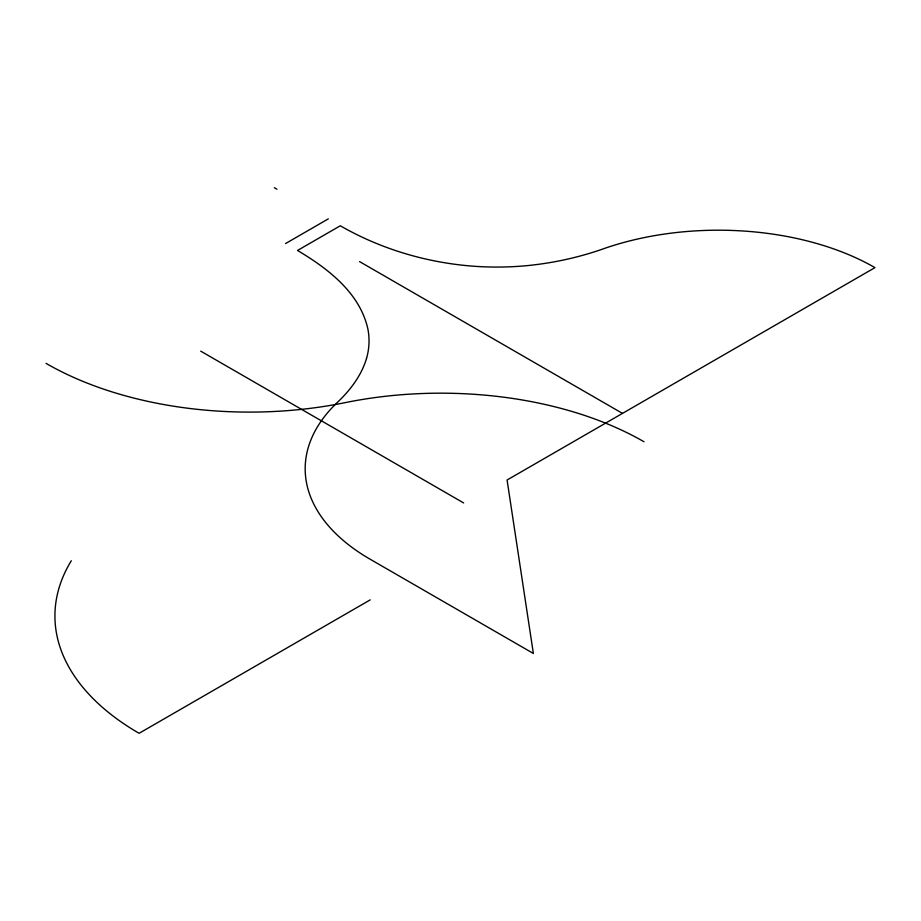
<?xml version="1.0" encoding="UTF-8"?>
<svg xmlns="http://www.w3.org/2000/svg" width="921" height="921" viewBox="0 0 921 921"><rect width="100%" height="100%" fill="white"/><g stroke="black" fill="none" stroke-linecap="round" stroke-linejoin="round"><path stroke-width="1.38" d="M285.556 243.558L328.313 218.876M370.196 599.882L139.106 733.3A287.41 165.93 0 0 1 71.308 560.739M274.331 187.7L276.956 189.219M359.547 261.587L622.481 413.391M200.72 351.143L463.654 502.947M644.044 441.781A287.41 165.93 0 0 0 345.156 402.638A287.41 165.93 0 0 1 46.05 363.369M366.523 358.453C361.458 375.457 350.452 389.951 337.742 402.051A221.374 127.812 0 0 0 370.012 559.151L533.363 653.461L507.08 480.014L874.95 267.631A221.374 127.812 0 0 0 602.841 249.004C578.446 257.546 553.037 263.072 527.319 265.616A186.848 107.872 0 0 1 476.537 266.422C428.829 263.325 381.789 249.614 340.286 225.783L297.529 250.466C327.83 268.495 359.915 292.763 367.916 329.131A186.848 107.872 0 0 1 366.523 358.453"/></g></svg>
